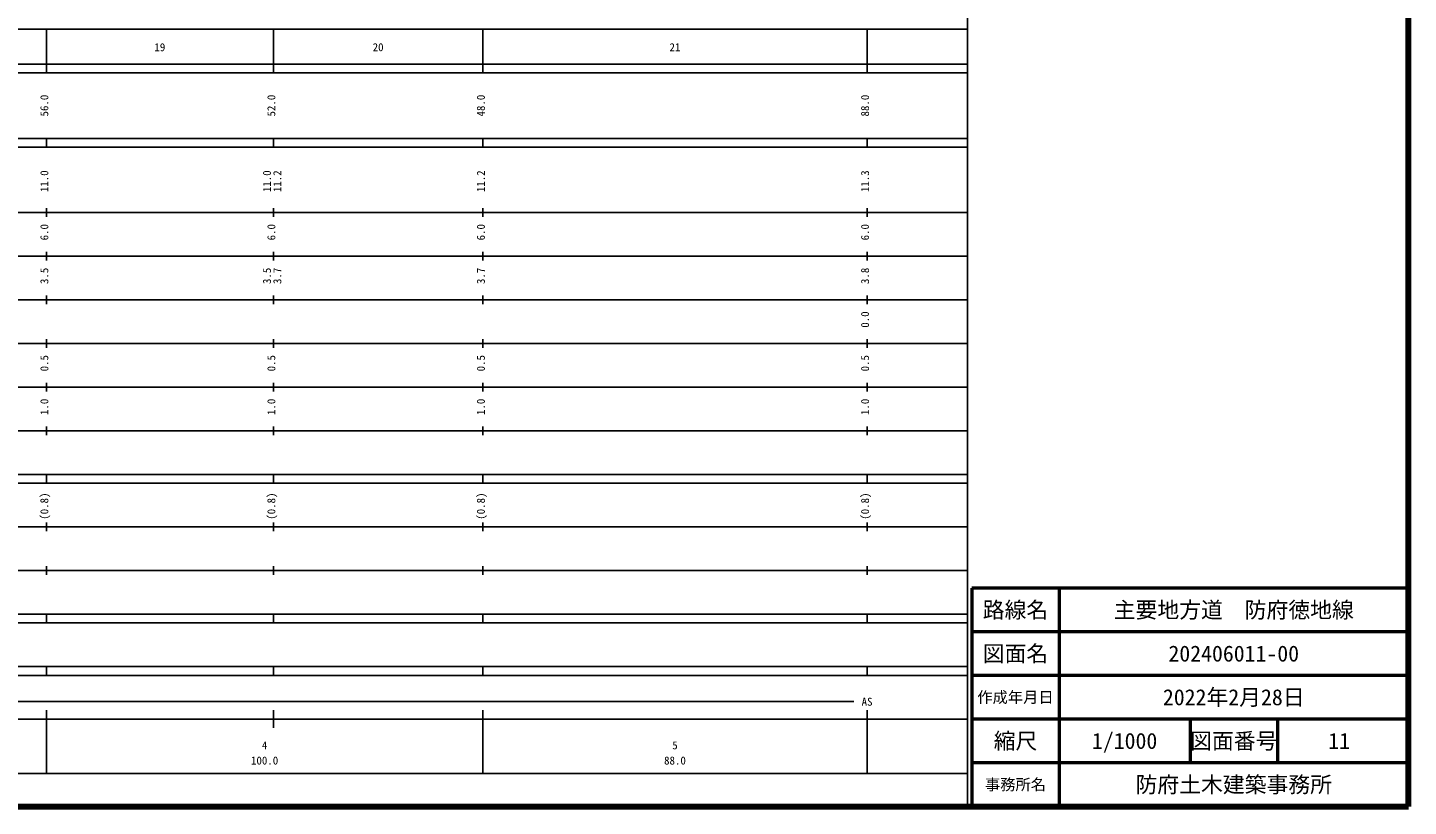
# Model space of a CAD drawing. Units: millimetres on the paper, enlarged 1000 times. Extents: x 40000 to 680000, y 20000 to 380000.
# Drawn here: x 363711 to 680000, y 20000 to 198357 of the extents above; entities that cross this region are included whole.
import ezdxf
from ezdxf.enums import TextEntityAlignment as Align

# ---------------------------------------------------------------- set-up
doc = ezdxf.new("R2010")
doc.units = ezdxf.units.MM
doc.header["$LTSCALE"] = 1000
for name, color, linetype, lineweight in [('M-TTL', 2, 'Continuous', 140), ('M-TTL-BAND', 7, 'Continuous', 25), ('M-TTL-FRAM', 2, 'Continuous', 50), ('M-TTL-LINE', 7, 'Continuous', 50)]:
    doc.layers.add(name, color=color, linetype=linetype, lineweight=lineweight)
doc.layers.add('M-TTL-TXT', color=7, linetype='Continuous')
doc.styles.add('ＭＳ ゴシック', font='')
doc.styles.get('ＭＳ ゴシック').set_extended_font_data('MS Gothic')

msp = doc.modelspace()

# ---------------------------------------------------------------- linework, layer by layer
at = {"layer": 'M-TTL'}
for p, q in [((680000, 20000), (680000, 380000)), ((40000, 20000), (680000, 20000))]:
    msp.add_line(p, q, dxfattribs=at)
at = {"layer": 'M-TTL-BAND'}
for p, q in [((579000, 20000), (579000, 370000)), ((68000, 198000), (579000, 198000)), ((368000, 188000), (368000, 198000)), ((420000, 188000), (420000, 198000)), ((468000, 188000), (468000, 198000)), ((556000, 188000), (556000, 198000)), ((40000, 190000), (579000, 190000)), ((40000, 188000), (579000, 188000)), ((40000, 173000), (579000, 173000)), ((40000, 171000), (579000, 171000)), ((368000, 171000), (368000, 173000)), ((420000, 171000), (420000, 173000)), ((468000, 171000), (468000, 173000)), ((556000, 171000), (556000, 173000)), ((40000, 156000), (579000, 156000)), ((368000, 155000), (368000, 157000)), ((420000, 155000), (420000, 157000)), ((468000, 155000), (468000, 157000)), ((556000, 155000), (556000, 157000)), ((46000, 146000), (579000, 146000)), ((368000, 145000), (368000, 147000)), ((420000, 145000), (420000, 147000)), ((468000, 145000), (468000, 147000)), ((556000, 145000), (556000, 147000)), ((368000, 135000), (368000, 137000)), ((420000, 135000), (420000, 137000)), ((468000, 135000), (468000, 137000)), ((556000, 135000), (556000, 137000)), ((52000, 136000), (579000, 136000)), ((368000, 125000), (368000, 127000)), ((420000, 125000), (420000, 127000)), ((468000, 125000), (468000, 127000)), ((556000, 125000), (556000, 127000)), ((46000, 126000), (579000, 126000)), ((52000, 116000), (579000, 116000)), ((368000, 115000), (368000, 117000)), ((420000, 115000), (420000, 117000)), ((468000, 115000), (468000, 117000)), ((556000, 115000), (556000, 117000)), ((46000, 106000), (579000, 106000)), ((368000, 105000), (368000, 107000)), ((420000, 105000), (420000, 107000)), ((468000, 105000), (468000, 107000)), ((556000, 105000), (556000, 107000)), ((40000, 96000), (579000, 96000)), ((368000, 94000), (368000, 96000)), ((420000, 94000), (420000, 96000)), ((468000, 94000), (468000, 96000)), ((556000, 94000), (556000, 96000)), ((40000, 94000), (579000, 94000)), ((49000, 84000), (579000, 84000)), ((368000, 83000), (368000, 85000)), ((420000, 83000), (420000, 85000)), ((468000, 83000), (468000, 85000)), ((556000, 83000), (556000, 85000)), ((40000, 74000), (579000, 74000)), ((368000, 73000), (368000, 75000)), ((420000, 73000), (420000, 75000)), ((468000, 73000), (468000, 75000)), ((556000, 73000), (556000, 75000)), ((40000, 64000), (579000, 64000)), ((368000, 62000), (368000, 64000)), ((420000, 62000), (420000, 64000)), ((468000, 62000), (468000, 64000)), ((556000, 62000), (556000, 64000)), ((40000, 62000), (579000, 62000)), ((40000, 52000), (579000, 52000)), ((368000, 50000), (368000, 52000)), ((420000, 50000), (420000, 52000)), ((468000, 50000), (468000, 52000)), ((556000, 50000), (556000, 52000)), ((40000, 50000), (579000, 50000)), ((71000, 44000), (553000, 44000)), ((368000, 27500), (368000, 42000)), ((420000, 38000), (420000, 42000)), ((468000, 27500), (468000, 42000)), ((556000, 27500), (556000, 42000)), ((40000, 40000), (579000, 40000)), ((68000, 27500), (579000, 27500))]:
    msp.add_line(p, q, dxfattribs=at)
at = {"layer": 'M-TTL-FRAM'}
for p, q in [((680000, 70000), (580000, 70000)), ((580000, 70000), (580000, 20000))]:
    msp.add_line(p, q, dxfattribs=at)
at = {"layer": 'M-TTL-LINE'}
for p, q in [((600000, 70000), (600000, 20000)), ((680000, 60000), (580000, 60000)), ((680000, 50000), (580000, 50000)), ((680000, 40000), (580000, 40000)), ((630000, 40000), (630000, 30000)), ((650000, 40000), (650000, 30000)), ((680000, 30000), (580000, 30000))]:
    msp.add_line(p, q, dxfattribs=at)

# ---------------------------------------------------------------- texts
at = {"layer": 'M-TTL-BAND', "style": 'ＭＳ ゴシック'}
for s, p in [('19', (394000, 192405)), ('20', (444000, 192405)), ('21', (512000, 192405)), ('AS', (556000, 42500)), ('4', (418000, 32523)), ('5', (512000, 32523)), ('100.0', (418000, 29033)), ('88.0', (512000, 29033))]:
    msp.add_text(s, height=1833, dxfattribs=at).set_placement(p, align=Align.BOTTOM_CENTER)
for s, p in [('56.0', (369000, 180500)), ('52.0', (421000, 180500)), ('48.0', (469000, 180500)), ('88.0', (557000, 180500)), ('11.0', (369000, 163174)), ('11.0', (420000, 163174)), ('11.2', (422370, 163174)), ('11.2', (469000, 163174)), ('11.3', (557000, 163174)), ('6.0', (369000, 151500)), ('6.0', (421000, 151500)), ('6.0', (469000, 151500)), ('6.0', (557000, 151500)), ('3.5', (369000, 141500)), ('3.5', (420000, 141500)), ('3.7', (422370, 141500)), ('3.7', (469000, 141500)), ('3.8', (557000, 141500)), ('0.0', (557000, 131500)), ('0.5', (369000, 121500)), ('0.5', (421000, 121500)), ('0.5', (469000, 121500)), ('0.5', (557000, 121500)), ('1.0', (369000, 111500)), ('1.0', (421000, 111500)), ('1.0', (469000, 111500)), ('1.0', (557000, 111500)), ('(0.8)', (369000, 88764)), ('(0.8)', (421000, 88764)), ('(0.8)', (469000, 88764)), ('(0.8)', (557000, 88764))]:
    msp.add_text(s, height=1833, rotation=90, dxfattribs=at).set_placement(p, align=Align.BOTTOM_CENTER)
at = {"layer": 'M-TTL-TXT', "style": 'ＭＳ ゴシック'}
for s, height, p in [('路線名', 3666, (590000, 65000)), ('路線名', 3666, (590000, 65000)), ('主要地方道\u3000防府徳地線', 3666, (640000, 65000)), ('図面名', 3666, (590000, 55000)), ('図面名', 3666, (590000, 55000)), ('202406011-00', 3666, (640000, 55000)), ('作成年月日', 2566, (590000, 45000)), ('作成年月日', 2566, (590000, 45000)), ('2022年2月28日', 3666, (640000, 45000)), ('縮尺', 3666, (590000, 35000)), ('縮尺', 3666, (590000, 35000)), ('1/1000', 3666, (615000, 35000)), ('図面番号', 3666, (640000, 35000)), ('図面番号', 3666, (640000, 35000)), ('11', 3666, (664125, 35000)), ('事務所名', 2566, (590000, 25000)), ('事務所名', 2566, (590000, 25000)), ('防府土木建築事務所', 3666, (640000, 25000))]:
    msp.add_text(s, height=height, dxfattribs=at).set_placement(p, align=Align.MIDDLE_CENTER)

doc.saveas('drawing.dxf')
